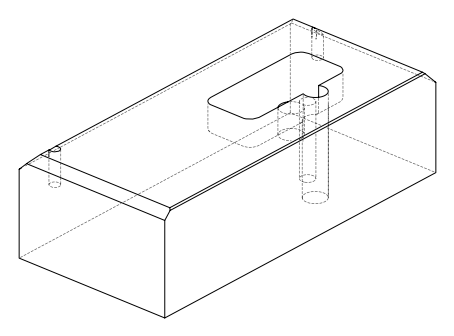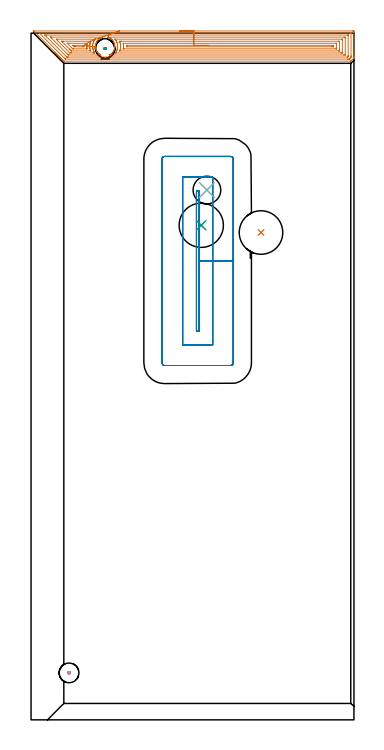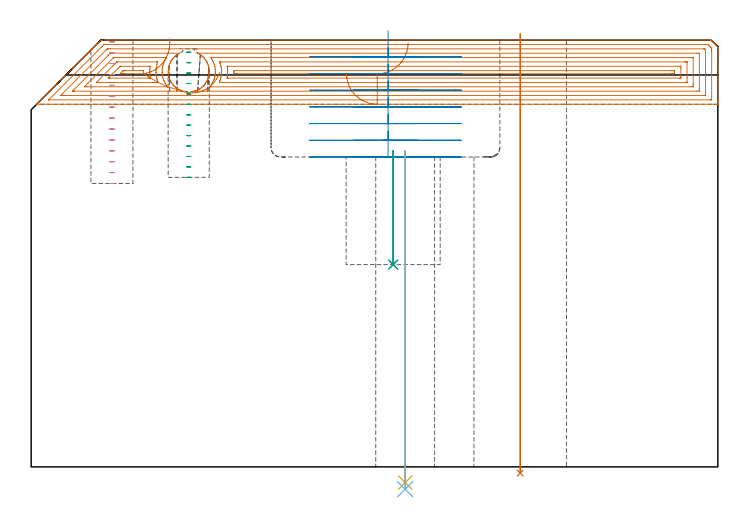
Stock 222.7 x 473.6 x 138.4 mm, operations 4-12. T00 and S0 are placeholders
(PLAN: 12 operations, 8 tool changes, 70.1 min)
(1 AREA_MILL | FG_CHAMFER_SURFACE | UGT0205_001 | 3.71 min | 1095 mm3)
(2 AREA_MILL_1 | FG_CHAMFER_SURFACE_1 | UGT0205_001 | 30.14 min | 120836 mm3)
(3 AREA_MILL_2 | FG_CHAMFER_SURFACE_2 | UGT0205_001 | 6.87 min | 13014 mm3)
(4 AREA_MILL_3 | FG_CHAMFER_SURFACE_3 | UGT0205_001 | 13.6 min | 44851 mm3)
(5 MILL_RECTANGULAR_POCKET | POCKET_RECTANGULAR_STRAIGHT | NXT0201_007 | Follow Part, ap 6.25, ae 75% | 13.23 min | 467985 mm3)
(6 MILL_BLIND_HOLE_FROM_SOLID_MATERIAL | STEP1POCKET | UGT0201_129 | Spiral | 0.35 min | 4814 mm3)
(7 MILL_BLIND_HOLE_FROM_SOLID_MATERIAL_1 | STEP1POCKET_2 | NXT0201_011 | Spiral | 0.43 min | 6687 mm3)
(8 DRILL_THROUGH_HOLE_FROM_SOLID_MATERIAL | STEP1HOLE | UGT0301_515 | 0.44 min | 11339 mm3)
(9 DRILL_TO_ENLARGE_THROUGH_HOLE | STEP1HOLE | UGT0301_258 | 0.45 min | 17378 mm3)
(10 INDEXABLE_INSERT_DRILL_THROUGH_HOLE_FROM_SOLID | STEP1HOLE_1 | NXT0302_031 | 0.57 min | 91708 mm3)
(11 INDEXABLE_INSERT_DRILL_BLIND_HOLE_FROM_SOLID | STEP1POCKET_1 | NXT0302_010 | 0.16 min | 10319 mm3)
(12 DRILL_TO_ENLARGE_BLIND_HOLE | STEP1POCKET_1 | UGT0301_381 | 0.16 min | 15141 mm3)
(TOOL UGT0205_001 | Chamfer Mill 20 x 3 x 45 deg. | D20 FL50 Z2)
(TOOL NXT0201_007 | ENDMILL 25mm [R216.25-25050GCK54P 1620] | D25 R3 FL54 Z5)
(TOOL UGT0201_129 | Carbide End Mill 11.9 | D11.9 FL15 Z4)
(TOOL NXT0201_011 | ENDMILL 12mm [2P460-1200-NA 1630] | D12 FL38 Z6)
(TOOL UGT0301_515 | Carbide Drill 12.0 mm | D12 PA118 FL101 Z2)
(TOOL UGT0301_258 | Twist Drill 19.1 mm | D19.1 PA118 FL140 Z2)
(TOOL NXT0302_031 | Index. Insert Drill 30mm [880-D3000L32-05] | D30 PA176 FL150 Z2)
(TOOL NXT0302_010 | Index. Insert Drill 19.5mm [880-D1950L25-05] | D19.5 PA176 FL98 Z2)
(TOOL UGT0301_381 | Twist Drill Flat Bottom 30.5 mm | D30.5 PA180 FL175 Z2)
(OP 4 AREA_MILL_3)
G17 G21 G94 G90
T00 M6
G54
G17 G0 G90 X102.25 Y475.1 S1061 M3
G43 Z148.4 H0
Z127.6
G94 G1 X102.288 Z126.728 F250.
X102.402 Z125.864
X102.591 Z125.012
X102.853 Z124.18
X103.187 Z123.374
X103.59 Z122.6
X104.059 Z121.864
X104.59 Z121.172
X105.179 Z120.529
X105.822 Z119.94
X106.514 Z119.408
X107.25 Z118.94
X108.024 Z118.537
X108.83 Z118.203
X109.662 Z117.941
X110.514 Z117.752
X111.379 Z117.638
X112.25 Z117.6
X221.494
X222.087 Y475.098 Z117.602
X222.674 Y475.093 Z117.604
X222.693 Y475.092 Z117.606
X222.697 Y474.507 Z118.19
X222.7 Y473.895 Z118.802
Y460.242 Z132.453
Y458.791 Z133.905
Y457.568 Z135.127
Y456.729 Z135.97
Y456.676 Z136.023
X222.699 Y456.508 Z136.191
X222.682 Y456.482 Z136.217
X222.385 Y456.184 Z136.514
X220.742 Y454.542 Z138.157
X220.583 Y454.385 Z138.312
X220.495 Y454.304 Z138.389
X220.302 Y454.3 Z138.4
X22.952
X22.597 Y454.305 Z138.391
X22.466 Y454.432 Z138.265
X22.006 Y454.893 Z137.804
X21.954 Y454.945 Z137.754
X21.761 Y455.138 Z137.561
X21.708 Y455.19 Z137.507
X21.658 Y455.242 Z137.457
X21.463 Y455.436 Z137.263
X21.411 Y455.487 Z137.21
X21.361 Y455.539 Z137.16
X21.166 Y455.734 Z136.965
X21.114 Y455.785 Z136.912
X21.064 Y455.835 Z136.864
X20.868 Y456.031 Z136.668
X20.817 Y456.082 Z136.615
X20.767 Y456.132 Z136.567
X20.57 Y456.329 Z136.37
X20.52 Y456.379 Z136.318
X20.471 Y456.429 Z136.27
X20.273 Y456.627 Z136.072
X20.222 Y456.676 Z136.021
X20.174 Y456.725 Z135.974
X19.975 Y456.924 Z135.775
X19.925 Y456.973 Z135.724
X19.877 Y457.022 Z135.677
X19.677 Y457.222 Z135.477
X19.628 Y457.27 Z135.427
X19.581 Y457.319 Z135.38
X19.38 Y457.52 Z135.179
X19.331 Y457.568 Z135.129
X19.284 Y457.615 Z135.084
X19.082 Y457.817 Z134.882
X19.034 Y457.865 Z134.832
X18.987 Y457.912 Z134.787
X18.785 Y458.115 Z134.584
X18.737 Y458.162 Z134.535
X18.691 Y458.209 Z134.49
X18.487 Y458.413 Z134.286
X18.44 Y458.459 Z134.238
X18.394 Y458.506 Z134.193
X18.189 Y458.71 Z133.989
X18.142 Y458.756 Z133.941
X18.097 Y458.802 Z133.897
X17.892 Y459.008 Z133.691
X17.845 Y459.054 Z133.644
X17.801 Y459.099 Z133.6
X17.594 Y459.306 Z133.393
X17.548 Y459.351 Z133.346
X17.504 Y459.396 Z133.303
X17.296 Y459.603 Z133.096
X17.251 Y459.648 Z133.049
X17.207 Y459.692 Z133.007
X16.999 Y459.901 Z132.798
X16.954 Y459.945 Z132.752
X16.91 Y459.989 Z132.71
X16.701 Y460.199 Z132.5
X16.656 Y460.242 Z132.455
X16.614 Y460.286 Z132.413
X2.115 Y474.784 Z117.915
X1.946 Y474.953 Z117.744
X1.818 Y475.085 Z117.613
X1.817 Y475.095 Z117.604
X1.818 Y475.099 Z117.599
X112.25 Y475.1 Z117.6
Y473.686 Z119.014
X220.301 Y473.685 Z119.015
X220.371 Y473.684 Z119.016
X220.511 Y473.679 Z119.021
X220.69 Y473.666 Z119.034
X220.693 Y473.616 Z119.084
X220.699 Y473.218 Z119.482
X220.7 Y458.061 Z134.639
X220.697 Y457.568 Z135.132
X220.691 Y457.178 Z135.522
X220.672 Y456.934 Z135.766
X220.425 Y456.676 Z136.024
X220.364 Y456.614 Z136.086
X220.301 Y456.551 Z136.149
X219.917 Y456.168 Z136.532
X219.528 Y455.785 Z136.915
X219.466 Y455.727 Z136.973
X219.408 Y455.721 Z136.979
X218.585 Y455.715 Z136.985
X218.515 Y455.714 Z136.986
X23.845 Y455.715 Z136.985
X23.775 Y455.717 Z136.983
X23.64 Y455.722 Z136.978
X23.573 Y455.785 Z136.915
X22.952 Y456.398 Z136.302
X5.734 Y473.616 Z119.084
X5.7 Y473.652 Z119.048
X5.681 Y473.675 Z119.025
X5.68 Y473.679 Z119.021
X5.704 Y473.681 Z119.019
X5.844 Y473.685 Z119.015
X5.915 Y473.686 Z119.014
X112.25
Y472.272 Z120.428
X218.515 Y472.271 Z120.429
X218.662 Y472.269 Z120.431
X218.685 Y472.267 Z120.433
X218.69 Y472.265 Z120.435
X218.693 Y472.238 Z120.462
X218.698 Y472.14 Z120.56
X218.7 Y472.017 Z120.683
Y471.832 Z120.868
X218.699 Y458.276 Z134.424
X218.69 Y457.568 Z135.132
X218.686 Y457.397 Z135.303
X218.515 Y457.218 Z135.482
X218.45 Y457.157 Z135.543
X218.425 Y457.136 Z135.564
X218.401 Y457.134 Z135.566
X218.289 Y457.131 Z135.569
X218.062 Y457.129 Z135.571
X25.631
X25.176 Y457.13 Z135.57
X24.738 Y457.134 Z135.566
X24.68 Y457.135 Z135.565
X24.618 Y457.192 Z135.508
X24.488 Y457.316 Z135.384
X24.233 Y457.568 Z135.132
X9.968 Y471.832 Z120.868
X9.557 Y472.247 Z120.453
X9.547 Y472.265 Z120.435
X9.557 Y472.266 Z120.434
X10.012 Y472.27 Z120.43
X10.45 Y472.271 Z120.429
X10.903 Y472.272 Z120.428
X112.25
Y470.857 Z121.843
X215.92
X216.654 Y470.851 Z121.849
X216.69 Y470.849 Z121.851
X216.694 Y470.804 Z121.896
X216.698 Y470.701 Z121.999
X216.699 Y470.493 Z122.207
X216.7 Y470.079 Z122.621
X216.699 Y458.92 Z133.78
X216.697 Y458.704 Z133.996
X216.693 Y458.596 Z134.104
X216.69 Y458.55 Z134.15
X216.641 Y458.547 Z134.153
X215.836 Y458.543 Z134.157
X215.753
X54.206
X54.12 Y458.546 Z134.154
X54.061 Y458.55 Z134.15
X54.096 Y458.569 Z134.131
X54.206 Y458.627 Z134.073
X54.253 Y458.65 Z134.05
X54.456 Y458.762 Z133.938
X54.806 Y458.987 Z133.713
X55.146 Y459.226 Z133.474
X55.4 Y459.433 Z133.267
X55.642 Y459.65 Z133.05
X56.038 Y460.055 Z132.645
X56.428 Y460.537 Z132.163
X56.691 Y460.917 Z131.783
X56.93 Y461.306 Z131.394
X56.992 Y461.425 Z131.275
X57.195 Y461.865 Z130.835
X57.37 Y462.312 Z130.388
X57.507 Y462.754 Z129.946
X57.612 Y463.2 Z129.5
X57.685 Y463.643 Z129.057
X57.728 Y464.088 Z128.612
X57.741 Y464.531 Z128.169
X57.724 Y464.975 Z127.725
X57.676 Y465.42 Z127.28
X57.6 Y465.863 Z126.837
X57.49 Y466.309 Z126.391
X57.347 Y466.75 Z125.95
X57.167 Y467.198 Z125.502
X56.961 Y467.638 Z125.062
X56.93 Y467.695 Z125.005
X56.67 Y468.115 Z124.585
X56.383 Y468.525 Z124.175
X56.038 Y468.948 Z123.752
X55.811 Y469.184 Z123.515
X55.572 Y469.413 Z123.286
X55.306 Y469.636 Z123.064
X55.146 Y469.77 Z122.929
X54.751 Y470.045 Z122.652
X54.653 Y470.107 Z122.59
X54.346 Y470.3 Z122.399
X54.253 Y470.351 Z122.348
X54.065 Y470.441 Z122.259
X53.811 Y470.559 Z122.137
X53.76 Y470.58 Z122.115
X53.606 Y470.644 Z122.054
X53.361 Y470.743 Z121.954
X53.313 Y470.758 Z121.938
X53.083 Y470.833 Z121.865
X53.038 Y470.854 Z121.844
X53.039 Y470.855 Z121.843
X53.073 Y470.856 Z121.842
X53.313
X53.439 Y470.857 Z121.843
X112.25
Y469.443 Z123.257
X214.05
X214.661 Y469.439 Z123.261
X214.683 Y469.437 Z123.263
X214.69 Y469.433 Z123.267
X214.697 Y469.404 Z123.296
X214.699 Y469.158 Z123.542
X214.7 Y468.509 Z124.191
X214.699 Y460.242 Z132.458
X214.697 Y460.08 Z132.62
X214.693 Y459.999 Z132.701
X214.69 Y459.965 Z132.735
X214.621 Y459.963 Z132.737
X214.334 Y459.959 Z132.741
X214.05 Y459.958 Z132.742
X213.443 Y459.957 Z132.743
X58.671
X58.385 Y459.959 Z132.741
X58.304 Y459.961 Z132.739
X58.269 Y459.963 Z132.737
X58.536 Y460.378 Z132.322
X58.671 Y460.595 Z132.105
X58.862 Y460.943 Z131.757
X58.951 Y461.134 Z131.566
X59.139 Y461.558 Z131.142
X59.318 Y462.025 Z130.675
X59.377 Y462.212 Z130.488
X59.564 Y462.88 Z129.82
X59.571 Y462.91 Z129.79
X59.572 Y462.917 Z129.783
X59.687 Y463.686 Z129.014
X59.697 Y463.808 Z128.892
X59.732 Y464.532 Z128.168
X59.728 Y464.7 Z128.
X59.709 Y465.068 Z127.632
X59.672 Y465.484 Z127.216
X59.655 Y465.592 Z127.108
X59.564 Y466.125 Z126.575
X59.475 Y466.483 Z126.217
X59.443 Y466.604 Z126.096
X59.289 Y467.06 Z125.64
X59.165 Y467.375 Z125.325
X58.856 Y468.081 Z124.619
X58.752 Y468.266 Z124.434
X58.671 Y468.403 Z124.297
X58.161 Y469.158 Z123.542
X58.048 Y469.312 Z123.388
X57.966 Y469.427 Z123.273
X57.961 Y469.436 Z123.264
X57.97 Y469.437 Z123.263
X58.018 Y469.441 Z123.259
X58.1 Y469.442 Z123.258
X112.25 Y469.443 Z123.257
Y468.029 Z124.671
X212.264 Y468.028 Z124.672
X212.504 Y468.027 Z124.673
X212.633 Y468.024 Z124.676
X212.689 Y468.022 Z124.678
X212.692 Y467.989 Z124.711
X212.698 Y467.833 Z124.867
X212.7 Y466.483 Z126.217
X212.699 Y461.591 Z131.109
X212.695 Y461.446 Z131.254
X212.69 Y461.394 Z131.306
X212.686 Y461.377 Z131.323
X212.673 Y461.376 Z131.324
X212.592 Y461.374 Z131.326
X212.264 Y461.372 Z131.328
X212.027 Y461.371 Z131.329
X61.273 Y461.372 Z131.328
X61.216 Y461.373 Z131.327
X61.181 Y461.375 Z131.325
X61.17 Y461.377 Z131.323
X61.173 Y461.405 Z131.295
X61.252 Y461.641 Z131.059
X61.269 Y461.691 Z131.009
X61.35 Y461.945 Z130.755
X61.544 Y462.723 Z129.977
X61.577 Y462.917 Z129.783
X61.666 Y463.493 Z129.207
X61.697 Y463.808 Z128.892
X61.723 Y464.328 Z128.372
X61.726 Y464.7 Z128.
X61.697 Y465.246 Z127.454
X61.659 Y465.592 Z127.108
X61.545 Y466.288 Z126.412
X61.498 Y466.483 Z126.217
X61.35 Y467.055 Z125.645
X61.243 Y467.375 Z125.325
X61.189 Y467.535 Z125.165
X61.035 Y468.022 Z124.678
X61.35 Y468.026 Z124.674
X61.589 Y468.028 Z124.672
X62.243 Y468.029 Z124.671
X62.481
X112.25
Y466.615 Z126.085
X210.347 Y466.614 Z126.086
X210.478 Y466.613 Z126.087
X210.61 Y466.61 Z126.09
X210.688 Y466.608 Z126.092
X210.693 Y466.557 Z126.143
X210.696 Y466.483 Z126.217
X210.699 Y466.262 Z126.438
X210.7 Y463.588 Z129.112
X210.693 Y462.917 Z129.783
X210.69 Y462.808 Z129.892
X210.682 Y462.792 Z129.908
X210.653 Y462.789 Z129.911
X210.609 Y462.787 Z129.913
X210.478 Y462.786 Z129.914
X209.717 Y462.785 Z129.915
X64.029 Y462.786 Z129.914
X63.897 Y462.787 Z129.913
X63.635 Y462.792 Z129.908
X63.588 Y462.797 Z129.903
X63.587 Y462.814 Z129.886
X63.59 Y462.854 Z129.846
X63.598 Y462.917 Z129.783
X63.648 Y463.298 Z129.402
X63.698 Y463.808 Z128.892
X63.716 Y464.121 Z128.579
X63.726 Y464.7 Z128.
X63.713 Y465.016 Z127.684
X63.665 Y465.592 Z127.108
X63.609 Y466.011 Z126.689
X63.514 Y466.607 Z126.093
X63.766 Y466.612 Z126.088
X63.898 Y466.614 Z126.086
X112.25 Y466.615 Z126.085
Y465.2 Z127.5
X207.799
X208.193 Y465.199 Z127.501
X208.692 Y465.193 Z127.507
X208.7 Y464.693 Z128.007
X208.692 Y464.207 Z128.493
X208.298 Y464.202 Z128.498
X207.799 Y464.2 Z128.5
X207.408
X66.316
X65.815 Y464.204 Z128.496
X65.753 Y464.206 Z128.494
X65.74 Y464.448 Z128.252
X65.73 Y464.872 Z127.828
X65.728 Y465.089 Z127.611
X65.731 Y465.195 Z127.505
X65.753 Y465.197 Z127.503
X65.815 Y465.199 Z127.501
X66.207 Y465.2 Z127.5
X66.708 Y465.201 Z127.499
X112.25 Y465.2 Z127.5
X113.122 Z127.538
X113.987 Z127.651
X114.838 Z127.84
X115.67 Z128.103
X116.476 Z128.436
X117.25 Z128.839
X117.986 Z129.308
X118.678 Z129.839
X119.321 Z130.428
X119.911 Z131.072
X120.442 Z131.764
X120.91 Z132.5
X121.313 Z133.273
X121.647 Z134.079
X121.909 Z134.911
X122.098 Z135.763
X122.212 Z136.628
X122.25 Z137.5
G0 Z148.4
X61.125 Y475.19
Z127.997
G1 X60.822 Y475.08 Z127.186
X60.453 Y474.946 Z126.407
X60.022 Y474.79 Z125.665
X59.531 Y474.613 Z124.966
X58.986 Y474.415 Z124.315
X58.389 Y474.198 Z123.716
X57.745 Y473.965 Z123.176
X57.059 Y473.717 Z122.697
X56.337 Y473.455 Z122.284
X55.583 Y473.182 Z121.939
X54.805 Y472.9 Z121.665
X54.006 Y472.61 Z121.465
X53.195 Y472.316 Z121.339
X52.376 Y472.02 Z121.289
X51.556 Y471.722 Z121.315
X50.742 Y471.427 Z121.417
X49.938 Y471.136 Z121.595
X49.153 Y470.852 Z121.845
X49.018 Y470.803 Z121.895
X48.9 Y470.766 Z121.932
X48.591 Y470.644 Z122.055
X48.451 Y470.587 Z122.11
X48.402 Y470.564 Z122.132
X48.008 Y470.383 Z122.316
X47.854 Y470.3 Z122.399
X47.48 Y470.067 Z122.631
X47.115 Y469.816 Z122.884
X47.004 Y469.723 Z122.977
X46.863 Y469.604 Z123.092
X46.632 Y469.412 Z123.286
X46.223 Y469.012 Z123.686
X45.817 Y468.525 Z124.175
X45.563 Y468.168 Z124.532
X45.331 Y467.802 Z124.898
X45.242 Y467.638 Z125.062
X45.033 Y467.198 Z125.502
X44.853 Y466.75 Z125.95
X44.71 Y466.309 Z126.391
X44.6 Y465.863 Z126.837
X44.524 Y465.42 Z127.28
X44.476 Y464.975 Z127.725
X44.459 Y464.531 Z128.169
X44.472 Y464.088 Z128.612
X44.515 Y463.643 Z129.057
X44.588 Y463.2 Z129.5
X44.693 Y462.754 Z129.946
X44.83 Y462.312 Z130.388
X45.005 Y461.865 Z130.835
X45.21 Y461.425 Z131.275
X45.331 Y461.198 Z131.502
X45.541 Y460.864 Z131.836
X45.767 Y460.537 Z132.163
X45.988 Y460.256 Z132.444
X46.223 Y459.984 Z132.716
X46.558 Y459.65 Z133.05
X46.83 Y459.409 Z133.291
X47.115 Y459.18 Z133.52
X47.425 Y458.965 Z133.735
X47.745 Y458.762 Z133.938
X48.008 Y458.618 Z134.082
X48.136 Y458.55 Z134.15
X47.983 Y458.544 Z134.156
X47.955 Y458.543 Z134.157
X26.035
X25.833 Y458.545 Z134.155
X25.733 Y458.548 Z134.152
X25.712 Y458.55 Z134.15
X25.685 Y458.572 Z134.128
X25.631 Y458.62 Z134.08
X24.898 Y459.351 Z133.349
X14.022 Y470.228 Z122.472
X13.461 Y470.8 Z121.9
X13.421 Y470.851 Z121.849
X13.493 Y470.853 Z121.847
X13.669 Y470.855 Z121.845
X14.022 Y470.857 Z121.843
X14.106
X49.105 Z121.842
X49.153 Y470.852 Z121.845
X47.345 Y470.332 Z122.368
X44.24 Y469.437 Z123.263
X44.213 Y469.395 Z123.305
X44.186 Y469.355 Z123.345
X44.039 Y469.158 Z123.542
X43.811 Y468.838 Z123.862
X43.49 Y468.353 Z124.347
X43.459 Y468.298 Z124.402
X43.443 Y468.266 Z124.434
X43.17 Y467.695 Z125.005
X43.035 Y467.375 Z125.325
X42.911 Y467.061 Z125.639
X42.733 Y466.483 Z126.217
X42.597 Y465.928 Z126.772
X42.549 Y465.64 Z127.06
X42.543 Y465.592 Z127.108
X42.476 Y464.821 Z127.879
X42.475 Y464.7 Z128.
X42.489 Y463.916 Z128.784
X42.501 Y463.808 Z128.892
X42.597 Y463.063 Z129.637
X42.628 Y462.917 Z129.783
X42.637 Y462.877 Z129.823
X42.768 Y462.393 Z130.307
X42.882 Y462.025 Z130.675
X43.049 Y461.574 Z131.126
X43.251 Y461.134 Z131.566
X43.49 Y460.656 Z132.044
X43.648 Y460.4 Z132.3
X43.923 Y459.969 Z132.731
X43.87 Y459.964 Z132.736
X43.773 Y459.96 Z132.74
X43.49 Y459.958 Z132.742
X42.883 Y459.957 Z132.743
X42.597
X27.702 Y459.958 Z132.742
X27.417 Y459.959 Z132.741
X26.802 Y459.964 Z132.736
X26.735 Y459.975 Z132.725
X26.594 Y460.107 Z132.593
X26.524 Y460.175 Z132.525
X18.432 Y468.266 Z124.434
X17.594 Y469.107 Z123.593
X17.548 Y469.158 Z123.542
X17.315 Y469.436 Z123.264
X17.594 Y469.439 Z123.261
X18.202 Y469.442 Z123.258
X44.098 Y469.443 Z123.257
X44.158 Y469.442 Z123.258
X44.194 Y469.44 Z123.26
X44.24 Y469.437 Z123.263
X41.198 Y468.016 Z124.684
X41.162 Y467.916 Z124.784
X40.96 Y467.375 Z125.325
X40.921 Y467.265 Z125.435
X40.811 Y466.919 Z125.781
X40.721 Y466.574 Z126.126
X40.699 Y466.483 Z126.217
X40.666 Y466.338 Z126.362
X40.591 Y465.921 Z126.779
X40.544 Y465.592 Z127.108
X40.492 Y465.019 Z127.681
X40.475 Y464.7 Z128.
X40.484 Y464.136 Z128.564
X40.499 Y463.808 Z128.892
X40.58 Y463.148 Z129.552
X40.618 Y462.917 Z129.783
X40.811 Y462.066 Z130.634
X41.025 Y461.376 Z131.324
X41.015 Y461.375 Z131.325
X40.975 Y461.373 Z131.327
X40.811 Y461.372 Z131.328
X40.574 Y461.371 Z131.329
X28.072 Y461.372 Z131.328
X27.908 Y461.373 Z131.327
X27.827 Y461.376 Z131.324
X27.79 Y461.378 Z131.322
X27.72 Y461.44 Z131.26
X27.417 Y461.733 Z130.967
X27.123 Y462.025 Z130.675
X26.524 Y462.624 Z130.076
X21.773 Y467.375 Z125.325
X21.166 Y467.985 Z124.715
X21.141 Y468.017 Z124.683
X21.139 Y468.022 Z124.678
X21.166 Y468.023 Z124.677
X21.406 Y468.027 Z124.673
X22.059 Y468.029 Z124.671
X22.296
X40.156
X40.811 Y468.026 Z124.674
X41.056 Y468.022 Z124.678
X41.198 Y468.016 Z124.684
X38.69 Y466.607 Z126.093
X38.685 Y466.563 Z126.137
X38.672 Y466.483 Z126.217
X38.595 Y466.022 Z126.678
X38.54 Y465.592 Z127.108
X38.506 Y465.219 Z127.481
X38.475 Y464.7 Z128.
X38.478 Y464.355 Z128.345
X38.499 Y463.808 Z128.892
X38.537 Y463.404 Z129.296
X38.592 Y462.917 Z129.783
X38.604 Y462.803 Z129.897
X38.396 Y462.792 Z129.908
X38.262 Y462.788 Z129.912
X38.132 Y462.786 Z129.914
X29.334
X29.203
X29.071 Y462.788 Z129.912
X28.816 Y462.793 Z129.907
X28.687 Y462.917 Z129.783
X28.31 Y463.289 Z129.411
X25.115 Y466.483 Z126.217
X25.042 Y466.558 Z126.142
X25.001 Y466.604 Z126.096
X24.998 Y466.608 Z126.092
X25.029 Y466.61 Z126.09
X25.104 Y466.612 Z126.088
X25.367 Y466.614 Z126.086
X25.499 Y466.615 Z126.085
X38.132 Y466.614 Z126.086
X38.264
X38.528 Y466.61 Z126.09
X38.69 Y466.607 Z126.093
X36.477 Y465.195 Z127.505
X36.479 Y465.128 Z127.572
X36.469 Y464.7 Z128.
X36.462 Y464.206 Z128.494
X36.347 Y464.204 Z128.496
X35.954 Y464.2 Z128.5
X35.454
X30.597
X30.096 Y464.201 Z128.499
X29.929 Y464.204 Z128.496
X29.872 Y464.206 Z128.494
X29.822 Y464.237 Z128.463
X29.725 Y464.328 Z128.372
X29.347 Y464.7 Z128.
X29.203 Y464.845 Z127.855
X28.964 Y465.094 Z127.606
X28.875 Y465.194 Z127.506
X28.923 Y465.196 Z127.504
X29.203 Y465.199 Z127.501
X29.594 Y465.2 Z127.5
X30.096 Y465.201 Z127.499
X36.418 Y465.2 Z127.5
X36.461 Y465.197 Z127.503
X36.477 Y465.195 Z127.505
X37.325 Y465.071 Z127.667
X38.156 Y464.95 Z127.903
X38.964 Y464.833 Z128.212
X39.742 Y464.719 Z128.59
X40.484 Y464.611 Z129.035
X41.185 Y464.509 Z129.544
X41.84 Y464.414 Z130.113
X42.443 Y464.326 Z130.738
X42.989 Y464.246 Z131.413
X43.476 Y464.175 Z132.134
X43.898 Y464.114 Z132.894
X44.253 Y464.062 Z133.689
X44.539 Y464.021 Z134.513
X44.752 Y463.99 Z135.358
X44.891 Y463.969 Z136.219
X44.956 Y463.96 Z137.089
X44.946 Y463.961 Z137.961
X44.86 Y463.974 Z138.829
G0 Z148.4
M5
M2
(OP 5 MILL_RECTANGULAR_POCKET)
G17 G21 G94 G90
T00 M6
G54
G17 G0 G90 X115.75 Y285.098 S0 M3
G43 Z148.4 H1
Z141.4
G94 G1 Y316.5 Z132.986 F250.
Y322.632 F500.
Y364.85
X114.05
Y268.15
X115.75
Y316.5
X125.25
Y322.632
Y374.35
X104.55
Y258.65
X125.25
Y316.5
X139.5
Y386.7
G3 X137.6 Y388.6 R1.9
G1 X92.2
G3 X90.3 Y386.7 R1.9
G1 Y246.3
G3 X92.2 Y244.4 R1.9
G1 X137.6
G3 X139.5 Y246.3 R1.9
G1 Y316.5
Y317.5
G0 X115.75 Y285.098 Z135.986
G1 Y316.5 Z127.571 F250.
Y322.632 F500.
Y364.85
X114.05
Y268.15
X115.75
Y316.5
X125.25
Y322.632
Y374.35
X104.55
Y258.65
X125.25
Y316.5
X139.5
Y386.7
G3 X137.6 Y388.6 R1.9
G1 X92.2
G3 X90.3 Y386.7 R1.9
G1 Y246.3
G3 X92.2 Y244.4 R1.9
G1 X137.6
G3 X139.5 Y246.3 R1.9
G1 Y316.5
Y317.5
G0 X115.75 Y285.098 Z130.571
G1 Y316.5 Z122.157 F250.
Y322.632 F500.
Y364.85
X114.05
Y268.15
X115.75
Y316.5
X125.25
Y322.632
Y374.35
X104.55
Y258.65
X125.25
Y316.5
X139.5
Y386.7
G3 X137.6 Y388.6 R1.9
G1 X92.2
G3 X90.3 Y386.7 R1.9
G1 Y246.3
G3 X92.2 Y244.4 R1.9
G1 X137.6
G3 X139.5 Y246.3 R1.9
G1 Y316.5
Y317.5
G0 X115.75 Y285.098 Z125.157
G1 Y316.5 Z116.743 F250.
Y322.632 F500.
Y364.85
X114.05
Y268.15
X115.75
Y316.5
X125.25
Y322.632
Y374.35
X104.55
Y258.65
X125.25
Y316.5
X139.5
Y386.7
G3 X137.6 Y388.6 R1.9
G1 X92.2
G3 X90.3 Y386.7 R1.9
G1 Y246.3
G3 X92.2 Y244.4 R1.9
G1 X137.6
G3 X139.5 Y246.3 R1.9
G1 Y316.5
Y317.5
G0 X115.75 Y285.098 Z119.743
G1 Y316.5 Z111.329 F250.
Y364.85 F500.
X114.05
Y268.15
X115.75
Y316.5
X125.25
Y374.35
X104.55
Y258.65
X125.25
Y316.5
X139.5
Y386.7
G3 X137.6 Y388.6 R1.9
G1 X92.2
G3 X90.3 Y386.7 R1.9
G1 Y246.3
G3 X92.2 Y244.4 R1.9
G1 X137.6
G3 X139.5 Y246.3 R1.9
G1 Y316.5
Y317.5
G0 X115.75 Y285.098 Z114.329
G1 Y316.5 Z105.914 F250.
Y364.85 F500.
X114.05
Y268.15
X115.75
Y316.5
X125.25
Y374.35
X104.55
Y258.65
X125.25
Y316.5
X139.5
Y386.7
G3 X137.6 Y388.6 R1.9
G1 X92.2
G3 X90.3 Y386.7 R1.9
G1 Y246.3
G3 X92.2 Y244.4 R1.9
G1 X137.6
G3 X139.5 Y246.3 R1.9
G1 Y316.5
Y317.5
G0 X115.75 Y285.098 Z108.914
G1 Y316.5 Z100.5 F250.
Y364.85 F500.
X114.05
Y268.15
X115.75
Y316.5
X125.25
Y374.35
X104.55
Y258.65
X125.25
Y316.5
X139.5
Y386.7
G3 X137.6 Y388.6 R1.9
G1 X92.2
G3 X90.3 Y386.7 R1.9
G1 Y246.3
G3 X92.2 Y244.4 R1.9
G1 X137.6
G3 X139.5 Y246.3 R1.9
G1 Y316.5
Y317.5
G0 Z148.4
M5
M2
(OP 6 MILL_BLIND_HOLE_FROM_SOLID_MATERIAL)
G17 G21 G94 G90
T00 M6
G54
G17 G0 G90 X51.1 Y463. S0 M3
G43 Z148.4 H0
Z134.469
G94 G3 X51.45 Y463.35 R0.35 F250.
X51.1 Y463.7 R0.35
X50.4 Y463. R0.7
X51.1 Y463.7 R-0.7
X50.75 Y463.35 R0.35
X51.1 Y463. R0.35
G0 Z131.088
G3 X51.45 Y463.35 R0.35
X51.1 Y463.7 R0.35
X50.4 Y463. R0.7
X51.1 Y463.7 R-0.7
X50.75 Y463.35 R0.35
X51.1 Y463. R0.35
G0 Z127.708
G3 X51.45 Y463.35 R0.35
X51.1 Y463.7 R0.35
X50.4 Y463. R0.7
X51.1 Y463.7 R-0.7
X50.75 Y463.35 R0.35
X51.1 Y463. R0.35
G0 Z124.327
G3 X51.45 Y463.35 R0.35
X51.1 Y463.7 R0.35
X50.4 Y463. R0.7
X51.1 Y463.7 R-0.7
X50.75 Y463.35 R0.35
X51.1 Y463. R0.35
G0 Z120.946
G3 X51.45 Y463.35 R0.35
X51.1 Y463.7 R0.35
X50.4 Y463. R0.7
X51.1 Y463.7 R-0.7
X50.75 Y463.35 R0.35
X51.1 Y463. R0.35
G0 Z117.565
G3 X51.45 Y463.35 R0.35
X51.1 Y463.7 R0.35
X50.4 Y463. R0.7
X51.1 Y463.7 R-0.7
X50.75 Y463.35 R0.35
X51.1 Y463. R0.35
G0 Z114.185
G3 X51.45 Y463.35 R0.35
X51.1 Y463.7 R0.35
X50.4 Y463. R0.7
X51.1 Y463.7 R-0.7
X50.75 Y463.35 R0.35
X51.1 Y463. R0.35
G0 Z110.804
G3 X51.45 Y463.35 R0.35
X51.1 Y463.7 R0.35
X50.4 Y463. R0.7
X51.1 Y463.7 R-0.7
X50.75 Y463.35 R0.35
X51.1 Y463. R0.35
G0 Z107.423
G3 X51.45 Y463.35 R0.35
X51.1 Y463.7 R0.35
X50.4 Y463. R0.7
X51.1 Y463.7 R-0.7
X50.75 Y463.35 R0.35
X51.1 Y463. R0.35
G0 Z104.042
G3 X51.45 Y463.35 R0.35
X51.1 Y463.7 R0.35
X50.4 Y463. R0.7
X51.1 Y463.7 R-0.7
X50.75 Y463.35 R0.35
X51.1 Y463. R0.35
G0 Z100.662
G3 X51.45 Y463.35 R0.35
X51.1 Y463.7 R0.35
X50.4 Y463. R0.7
X51.1 Y463.7 R-0.7
X50.75 Y463.35 R0.35
X51.1 Y463. R0.35
G0 Z97.281
G3 X51.45 Y463.35 R0.35
X51.1 Y463.7 R0.35
X50.4 Y463. R0.7
X51.1 Y463.7 R-0.7
X50.75 Y463.35 R0.35
X51.1 Y463. R0.35
G0 Z93.9
G3 X51.45 Y463.35 R0.35
X51.1 Y463.7 R0.35
X50.4 Y463. R0.7
X51.1 Y463.7 R-0.7
X50.75 Y463.35 R0.35
X51.1 Y463. R0.35
G0 Z148.4
M5
M2
(OP 7 MILL_BLIND_HOLE_FROM_SOLID_MATERIAL_1)
G17 G21 G94 G90
T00 M6
G54
G17 G0 G90 X26.2 Y32.4 S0 M3
G43 Z148.4 H1
Z137.864
G94 G3 X26.6 Y32.8 R0.4 F250.
X26.2 Y33.2 R0.4
X25.4 Y32.4 R0.8
X26.2 Y33.2 R-0.8
X25.8 Y32.8 R0.4
X26.2 Y32.4 R0.4
G0 Z134.329
G3 X26.6 Y32.8 R0.4
X26.2 Y33.2 R0.4
X25.4 Y32.4 R0.8
X26.2 Y33.2 R-0.8
X25.8 Y32.8 R0.4
X26.2 Y32.4 R0.4
G0 Z130.793
G3 X26.6 Y32.8 R0.4
X26.2 Y33.2 R0.4
X25.4 Y32.4 R0.8
X26.2 Y33.2 R-0.8
X25.8 Y32.8 R0.4
X26.2 Y32.4 R0.4
G0 Z127.257
G3 X26.6 Y32.8 R0.4
X26.2 Y33.2 R0.4
X25.4 Y32.4 R0.8
X26.2 Y33.2 R-0.8
X25.8 Y32.8 R0.4
X26.2 Y32.4 R0.4
G0 Z123.721
G3 X26.6 Y32.8 R0.4
X26.2 Y33.2 R0.4
X25.4 Y32.4 R0.8
X26.2 Y33.2 R-0.8
X25.8 Y32.8 R0.4
X26.2 Y32.4 R0.4
G0 Z120.186
G3 X26.6 Y32.8 R0.4
X26.2 Y33.2 R0.4
X25.4 Y32.4 R0.8
X26.2 Y33.2 R-0.8
X25.8 Y32.8 R0.4
X26.2 Y32.4 R0.4
G0 Z116.65
G3 X26.6 Y32.8 R0.4
X26.2 Y33.2 R0.4
X25.4 Y32.4 R0.8
X26.2 Y33.2 R-0.8
X25.8 Y32.8 R0.4
X26.2 Y32.4 R0.4
G0 Z113.114
G3 X26.6 Y32.8 R0.4
X26.2 Y33.2 R0.4
X25.4 Y32.4 R0.8
X26.2 Y33.2 R-0.8
X25.8 Y32.8 R0.4
X26.2 Y32.4 R0.4
G0 Z109.579
G3 X26.6 Y32.8 R0.4
X26.2 Y33.2 R0.4
X25.4 Y32.4 R0.8
X26.2 Y33.2 R-0.8
X25.8 Y32.8 R0.4
X26.2 Y32.4 R0.4
G0 Z106.043
G3 X26.6 Y32.8 R0.4
X26.2 Y33.2 R0.4
X25.4 Y32.4 R0.8
X26.2 Y33.2 R-0.8
X25.8 Y32.8 R0.4
X26.2 Y32.4 R0.4
G0 Z102.507
G3 X26.6 Y32.8 R0.4
X26.2 Y33.2 R0.4
X25.4 Y32.4 R0.8
X26.2 Y33.2 R-0.8
X25.8 Y32.8 R0.4
X26.2 Y32.4 R0.4
G0 Z98.971
G3 X26.6 Y32.8 R0.4
X26.2 Y33.2 R0.4
X25.4 Y32.4 R0.8
X26.2 Y33.2 R-0.8
X25.8 Y32.8 R0.4
X26.2 Y32.4 R0.4
G0 Z95.436
G3 X26.6 Y32.8 R0.4
X26.2 Y33.2 R0.4
X25.4 Y32.4 R0.8
X26.2 Y33.2 R-0.8
X25.8 Y32.8 R0.4
X26.2 Y32.4 R0.4
G0 Z91.9
G3 X26.6 Y32.8 R0.4
X26.2 Y33.2 R0.4
X25.4 Y32.4 R0.8
X26.2 Y33.2 R-0.8
X25.8 Y32.8 R0.4
X26.2 Y32.4 R0.4
G0 Z148.4
M5
M2
(OP 8 DRILL_THROUGH_HOLE_FROM_SOLID_MATERIAL)
G17 G21 G94 G90
T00 M6
G54
G17 G0 G90 X121.3 Y365.4 S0 M3
G43 Z148.4 H0
G94 G81 G98 Z-5.105 F250. R102.5
G80
M5
M2
(OP 9 DRILL_TO_ENLARGE_THROUGH_HOLE)
G17 G21 G94 G90
T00 M6
G54
G17 G0 G90 X121.3 Y365.4 S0 M3
G43 Z148.4 H0
G94 G73 G98 Z-7.238 F250. Q17.956 R102.5
G80
M5
M2
(OP 10 INDEXABLE_INSERT_DRILL_THROUGH_HOLE_FROM_SOLID)
G17 G21 G94 G90
T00 M6
G54
G17 G0 G90 X158.6 Y336.1 S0 M3
G43 Z148.4 H1
G94 G81 G98 Z-2.024 F250. R140.4
G80
M5
M2
(OP 11 INDEXABLE_INSERT_DRILL_BLIND_HOLE_FROM_SOLID)
G17 G21 G94 G90
T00 M6
G54
G17 G0 G90 X117.4 Y341.1 S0 M3
G43 Z148.4 H1
G94 G81 G98 Z65.6 F250. R102.5
G80
M5
M2
(OP 12 DRILL_TO_ENLARGE_BLIND_HOLE)
G17 G21 G94 G90
T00 M6
G54
G17 G0 G90 X117.4 Y341.1 S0 M3
G43 Z148.4 H0
G94 G81 G98 Z65.6 F250. R102.5
G80
M5
M2
